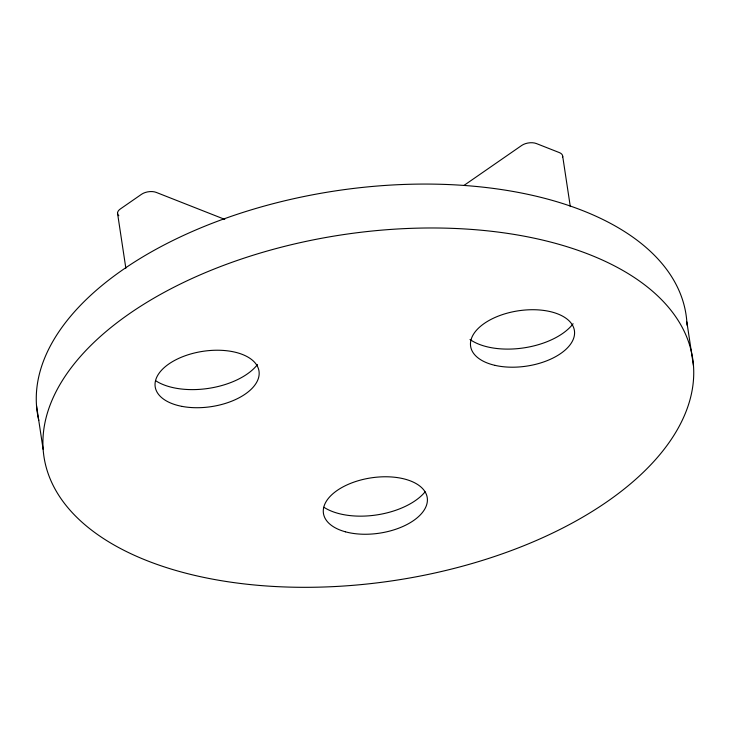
<?xml version="1.0" encoding="UTF-8"?>
<svg xmlns="http://www.w3.org/2000/svg" width="730" height="730" viewBox="0 0 730 730"><rect width="100%" height="100%" fill="white"/><g stroke="black" fill="none" stroke-linecap="round" stroke-linejoin="round"><path stroke-width="1.09" d="M463.915 185.475L521.704 145.453A10.494 5.594 -8.6 0 1 536.422 143.564L559.344 152.588A10.494 5.594 -8.6 0 1 562.611 157.041M224.776 219.383L156.247 192.401A10.494 5.594 -8.6 0 0 141.529 194.289L120.313 208.99A10.494 5.594 -8.6 0 0 117.74 214.2M686.857 321.957L693.5 365.876A328.062 174.817 -8.6 0 1 216.591 579.875A328.062 174.817 -8.6 0 1 194.874 277.199A328.062 174.817 -8.6 0 1 693.5 365.876M562.675 156.156L570.303 206.572M117.548 213.333L125.852 268.229M36.5 405.506L43.143 449.424M118.862 215.733A10.494 5.594 -8.6 0 1 118.178 215.003M38.79 420.407A328.062 174.817 -8.6 0 1 338.127 190.503A328.062 174.817 -8.6 0 1 687.03 325.197M425.115 491.828A59.522 31.718 -8.6 0 1 323.928 507.277M257.489 364.535A59.522 31.718 -8.6 0 1 155.691 380.741M573.096 323.746A59.522 31.718 -8.6 0 1 524.085 347.845A59.522 31.718 -8.6 0 1 470.011 339.487M182.181 406.418A52.487 27.968 -8.6 0 0 259.159 372.692A52.487 27.968 -8.6 0 0 179.982 357.828A52.487 27.968 -8.6 0 0 182.181 406.418M495.04 365.365A52.487 27.968 -8.6 0 0 574.556 333.774A52.487 27.968 -8.6 0 0 497.951 316.245A52.487 27.968 -8.6 0 0 495.04 365.365M345.409 531.805A52.487 27.968 -8.6 0 0 427.205 502.432A52.487 27.968 -8.6 0 0 353.411 482.302A52.487 27.968 -8.6 0 0 345.409 531.805"/></g></svg>
